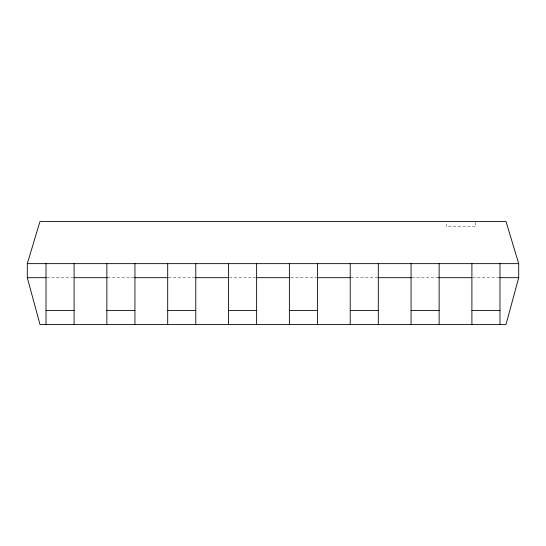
<?xml version="1.0" encoding="UTF-8"?>
<svg xmlns="http://www.w3.org/2000/svg" width="546" height="546" viewBox="0 0 546 546"><rect width="100%" height="100%" fill="white"/><g stroke="black" fill="none" stroke-linecap="round" stroke-linejoin="round"><path stroke-width="0.41" stroke-dasharray="2.73 2.05" d="M46.874 277.682L73.369 277.682M107.494 277.682L134.091 277.682M168.55 277.682L194.929 277.682M229.388 277.682L255.084 277.682M290.916 277.682L316.612 277.682M351.071 277.682L377.45 277.682M411.909 277.682L438.506 277.682M472.631 277.682L499.126 277.682M475.784 222.345L475.784 226.481L446.212 226.481L446.212 222.345"/><path stroke-width="0.82" d="M518.7 277.682L506.019 324.481L39.981 324.481L27.3 277.682L27.3 263.643L39.981 221.519L506.019 221.519L518.7 263.643L518.7 277.682L499.931 277.682M27.3 263.643L518.7 263.643M27.3 277.682L46.069 277.682M74.222 277.682L107.494 277.682M134.794 277.682L168.066 277.682M195.366 277.682L228.637 277.682M255.938 277.682L290.062 277.682M317.363 277.682L350.634 277.682M377.934 277.682L411.206 277.682M438.506 277.682L471.778 277.682M46.021 310.442L74.099 310.442M106.859 310.442L134.937 310.442M167.697 310.442L195.782 310.442M228.542 310.442L256.62 310.442M289.38 310.442L317.458 310.442M350.218 310.442L378.303 310.442M411.063 310.442L439.141 310.442M471.901 310.442L499.979 310.442M499.979 263.643L499.979 324.481M471.901 263.643L471.901 324.481M439.141 263.643L439.141 324.481M411.063 263.643L411.063 324.481M378.303 263.643L378.303 324.481M350.218 263.643L350.218 324.481M317.458 263.643L317.458 324.481M289.38 263.643L289.38 324.481M256.62 263.643L256.62 324.481M228.542 263.643L228.542 324.481M195.782 263.643L195.782 324.481M167.697 263.643L167.697 324.481M134.937 263.643L134.937 324.481M106.859 263.643L106.859 324.481M74.099 263.643L74.099 324.481M46.021 263.643L46.021 324.481"/></g></svg>
